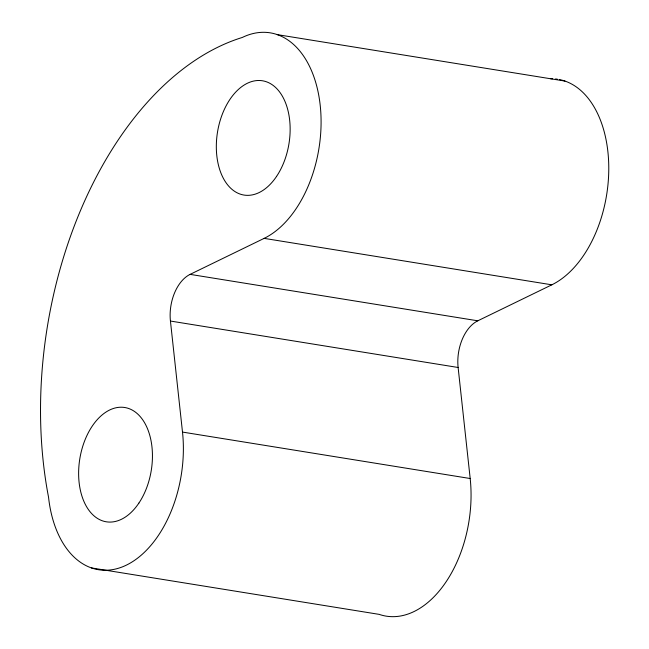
<?xml version="1.0" encoding="UTF-8"?>
<svg xmlns="http://www.w3.org/2000/svg" width="649" height="649" viewBox="0 0 649 649"><rect width="100%" height="100%" fill="white"/><g stroke="black" fill="none" stroke-linecap="round" stroke-linejoin="round"><path stroke-width="0.97" d="M264.143 238.37A106.428 66.563 -80.8 0 0 320.208 105.349A106.428 66.563 -80.8 0 0 242.312 37.455A331.972 207.607 -80.8 0 0 48.545 497.215A106.428 66.563 -80.8 0 0 126.433 565.101A106.428 66.563 -80.8 0 0 182.499 432.08L170.436 321.044A37.342 23.356 -80.8 0 1 190.108 274.373L264.143 238.37L551.828 284.814A106.428 66.563 -80.8 0 0 608.665 174.313A106.428 66.563 -80.8 0 0 559.341 79.543M190.108 274.373L477.794 320.809L551.828 284.814M277.269 34.632L564.946 81.068M170.436 321.044L458.121 367.488L470.184 478.516A106.428 66.563 -80.8 0 1 379.162 614.368L91.485 567.932M182.499 432.08L470.184 478.516M550.628 78.748A106.428 66.563 -80.8 0 1 552.575 78.772M555.495 78.967A106.428 66.563 -80.8 0 1 557.426 79.21M458.121 367.488A37.342 23.356 -80.8 0 1 477.794 320.809M138.878 503.105A57.883 36.198 -80.8 0 0 128.599 408.472A57.883 36.198 -80.8 0 0 79.097 482.361A57.883 36.198 -80.8 0 0 138.878 503.105M276.579 176.374A57.883 36.198 -80.8 0 0 266.301 81.742A57.883 36.198 -80.8 0 0 216.798 155.63A57.883 36.198 -80.8 0 0 276.579 176.374"/></g></svg>
